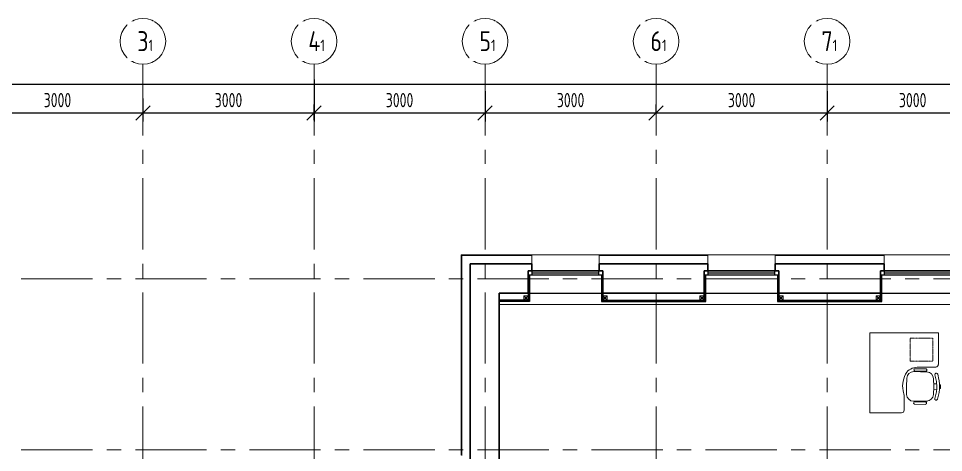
# Model space of a CAD drawing. Header units: millimetres. Extents: x -13407 to 95998, y -2719 to 109387.
# Drawn here: x -2613 to 13611, y 72242 to 79850 of the extents above; entities that cross this region are included whole.
import ezdxf
from ezdxf import colors
from ezdxf.entities.mleader import LeaderData, LeaderLine
from ezdxf.math import Vec2, Vec3

# ---------------------------------------------------------------- set-up
doc = ezdxf.new("R2010")
doc.units = ezdxf.units.MM
doc.linetypes.add('CENTER', pattern=[2, 1.25, -0.25, 0.25, -0.25])
doc.linetypes.add('HIDDEN', pattern=[6, 4, -2])
for name, color, linetype, lineweight in [('_0', 250, 'Continuous', 9), ('_ТХ_мебель передв', 250, 'Continuous', 13), ('АР_Навесной фасад', 5, 'Continuous', 5), ('АР_Оси', 193, 'Continuous', 9), ('АР_Оси размеры', 164, 'Continuous', 9), ('АР_Отметки', 250, 'Continuous', 15), ('АР_Подоконники', 163, 'Continuous', 9), ('АР_Сущ Несущая стена', 202, 'Continuous', 30)]:
    doc.layers.add(name, color=color, linetype=linetype, lineweight=lineweight)
doc.layers.add('АР_новое окно', color=160, linetype='Continuous')
doc.styles.add('ISOCPEUR', font='isocpeur.ttf', dxfattribs={"width": 0.7})
doc.styles.add('ГОСТ 2.304', font='isocpeur.ttf', dxfattribs={"width": 0.7})
doc.dimstyles.new('СПДС', dxfattribs={"dimscale": 100, "dimtxt": 2.5, "dimasz": 2.5, "dimexe": 1.5, "dimexo": 0, "dimgap": 1, "dimtad": 1, "dimdec": 0, "dimrnd": 1, "dimtxsty": 'ГОСТ 2.304', "dimblk": 'OBLIQUE', "dimcen": 2.5, "dimdle": 1.5, "dimadec": 0, "dimazin": 2, "dimtfac": 0.75, "dimtdec": 0, "dimtmove": 1, "dimatfit": 3, "dimfxl": 1, "dimtolj": 1, "dimarcsym": 1})

# ---------------------------------------------------------------- blocks, each defined once
blk = doc.blocks.new('*U71')
at = {"layer": 'АР_новое окно', "lineweight": 20}
for p, q in [((0, 1310), (-70, 1310)), ((0, 0), (-70, 0))]:
    blk.add_line(p, q, dxfattribs=at)
at = {"layer": 'АР_новое окно'}
for p, q in [((-70, 1310), (-70, 0)), ((-70, 0), (-70, 1310)), ((0, 1310), (0, 0)), ((0, 1240), (-70, 1240)), ((-35, 1240), (-35, 70)), ((0, 70), (-70, 70))]:
    blk.add_line(p, q, dxfattribs=at)
blk = doc.blocks.new('_Oblique')
at = {"color": 0, "linetype": 'ByBlock', "lineweight": -2}
blk.add_line((-0.5, -0.5), (0.5, 0.5), dxfattribs=at)
blk = doc.blocks.new('*D311')
at = {"layer": 'АР_Оси размеры', "color": 0, "lineweight": -2, "ltscale": 100, "transparency": 16777216}
for p, q in [((-430, 78447), (-430, 78044)), ((-3430, 77764), (-3430, 78344)), ((-3580, 78194), (-280, 78194))]:
    blk.add_line(p, q, dxfattribs=at)
at = {"layer": 'АР_Оси размеры', "color": 0, "lineweight": -2, "ltscale": 100, "transparency": 16777216, "xscale": 250, "yscale": 250, "zscale": 250, "rotation": 180}
blk.add_blockref('_Oblique', (-3430, 78194), dxfattribs=at)
at = {"layer": 'АР_Оси размеры', "color": 0, "lineweight": -2, "ltscale": 100, "transparency": 16777216, "xscale": 250, "yscale": 250, "zscale": 250}
blk.add_blockref('_Oblique', (-430, 78194), dxfattribs=at)
at = {"layer": 'АР_Оси размеры', "color": 0, "ltscale": 100, "transparency": 16777216, "insert": (-1930, 78419), "char_height": 250, "attachment_point": 5, "style": 'ГОСТ 2.304'}
blk.add_mtext('\\A1;3000', dxfattribs=at)
blk = doc.blocks.new('*D312')
at = {"layer": 'АР_Оси размеры', "color": 0, "lineweight": -2, "ltscale": 100, "transparency": 16777216}
for p, q in [((-430, 78447), (-430, 78044)), ((2570, 78065), (2570, 78344)), ((-580, 78194), (2720, 78194))]:
    blk.add_line(p, q, dxfattribs=at)
at = {"layer": 'АР_Оси размеры', "color": 0, "lineweight": -2, "ltscale": 100, "transparency": 16777216, "xscale": 250, "yscale": 250, "zscale": 250, "rotation": 180}
blk.add_blockref('_Oblique', (-430, 78194), dxfattribs=at)
at = {"layer": 'АР_Оси размеры', "color": 0, "lineweight": -2, "ltscale": 100, "transparency": 16777216, "xscale": 250, "yscale": 250, "zscale": 250}
blk.add_blockref('_Oblique', (2570, 78194), dxfattribs=at)
at = {"layer": 'АР_Оси размеры', "color": 0, "ltscale": 100, "transparency": 16777216, "insert": (1070, 78419), "char_height": 250, "attachment_point": 5, "style": 'ГОСТ 2.304'}
blk.add_mtext('\\A1;3000', dxfattribs=at)
blk = doc.blocks.new('*D313')
at = {"layer": 'АР_Оси размеры', "color": 0, "lineweight": -2, "ltscale": 100, "transparency": 16777216}
for p, q in [((2570, 78782), (2570, 78044)), ((5570, 78576), (5570, 78044)), ((2420, 78194), (5720, 78194))]:
    blk.add_line(p, q, dxfattribs=at)
at = {"layer": 'АР_Оси размеры', "color": 0, "lineweight": -2, "ltscale": 100, "transparency": 16777216, "xscale": 250, "yscale": 250, "zscale": 250, "rotation": 180}
blk.add_blockref('_Oblique', (2570, 78194), dxfattribs=at)
at = {"layer": 'АР_Оси размеры', "color": 0, "lineweight": -2, "ltscale": 100, "transparency": 16777216, "xscale": 250, "yscale": 250, "zscale": 250}
blk.add_blockref('_Oblique', (5570, 78194), dxfattribs=at)
at = {"layer": 'АР_Оси размеры', "color": 0, "ltscale": 100, "transparency": 16777216, "insert": (4070, 78419), "char_height": 250, "attachment_point": 5, "style": 'ГОСТ 2.304'}
blk.add_mtext('\\A1;3000', dxfattribs=at)
blk = doc.blocks.new('*D314')
at = {"layer": 'АР_Оси размеры', "color": 0, "lineweight": -2, "ltscale": 100, "transparency": 16777216}
for p, q in [((5570, 78576), (5570, 78044)), ((8570, 78194), (8570, 78344)), ((5420, 78194), (8720, 78194))]:
    blk.add_line(p, q, dxfattribs=at)
at = {"layer": 'АР_Оси размеры', "color": 0, "lineweight": -2, "ltscale": 100, "transparency": 16777216, "xscale": 250, "yscale": 250, "zscale": 250, "rotation": 180}
blk.add_blockref('_Oblique', (5570, 78194), dxfattribs=at)
at = {"layer": 'АР_Оси размеры', "color": 0, "lineweight": -2, "ltscale": 100, "transparency": 16777216, "xscale": 250, "yscale": 250, "zscale": 250}
blk.add_blockref('_Oblique', (8570, 78194), dxfattribs=at)
at = {"layer": 'АР_Оси размеры', "color": 0, "ltscale": 100, "transparency": 16777216, "insert": (7070, 78419), "char_height": 250, "attachment_point": 5, "style": 'ГОСТ 2.304'}
blk.add_mtext('\\A1;3000', dxfattribs=at)
blk = doc.blocks.new('*D315')
at = {"layer": 'АР_Оси размеры', "color": 0, "lineweight": -2, "ltscale": 100, "transparency": 16777216}
for p, q in [((11570, 78576), (11570, 78044)), ((8570, 78194), (8570, 78344)), ((8420, 78194), (11720, 78194))]:
    blk.add_line(p, q, dxfattribs=at)
at = {"layer": 'АР_Оси размеры', "color": 0, "lineweight": -2, "ltscale": 100, "transparency": 16777216, "xscale": 250, "yscale": 250, "zscale": 250, "rotation": 180}
blk.add_blockref('_Oblique', (8570, 78194), dxfattribs=at)
at = {"layer": 'АР_Оси размеры', "color": 0, "lineweight": -2, "ltscale": 100, "transparency": 16777216, "xscale": 250, "yscale": 250, "zscale": 250}
blk.add_blockref('_Oblique', (11570, 78194), dxfattribs=at)
at = {"layer": 'АР_Оси размеры', "color": 0, "ltscale": 100, "transparency": 16777216, "insert": (10070, 78419), "char_height": 250, "attachment_point": 5, "style": 'ГОСТ 2.304'}
blk.add_mtext('\\A1;3000', dxfattribs=at)
blk = doc.blocks.new('*D316')
at = {"layer": 'АР_Оси размеры', "color": 0, "lineweight": -2, "ltscale": 100, "transparency": 16777216}
for p, q in [((11570, 78576), (11570, 78044)), ((14570, 78571), (14570, 78044)), ((11420, 78194), (14720, 78194))]:
    blk.add_line(p, q, dxfattribs=at)
at = {"layer": 'АР_Оси размеры', "color": 0, "lineweight": -2, "ltscale": 100, "transparency": 16777216, "xscale": 250, "yscale": 250, "zscale": 250, "rotation": 180}
blk.add_blockref('_Oblique', (11570, 78194), dxfattribs=at)
at = {"layer": 'АР_Оси размеры', "color": 0, "lineweight": -2, "ltscale": 100, "transparency": 16777216, "xscale": 250, "yscale": 250, "zscale": 250}
blk.add_blockref('_Oblique', (14570, 78194), dxfattribs=at)
at = {"layer": 'АР_Оси размеры', "color": 0, "ltscale": 100, "transparency": 16777216, "insert": (13070, 78419), "char_height": 250, "attachment_point": 5, "style": 'ГОСТ 2.304'}
blk.add_mtext('\\A1;3000', dxfattribs=at)
blk = doc.blocks.new('*D327')
at = {"layer": 'АР_Оси размеры', "color": 0, "lineweight": -2, "ltscale": 100, "transparency": 16777216}
for p, q in [((-6580, 78700), (57230, 78700)), ((-6430, 78700), (-6430, 78850)), ((57080, 78700), (57080, 78850))]:
    blk.add_line(p, q, dxfattribs=at)
at = {"layer": 'АР_Оси размеры', "color": 0, "lineweight": -2, "ltscale": 100, "transparency": 16777216, "xscale": 250, "yscale": 250, "zscale": 250, "rotation": 180}
blk.add_blockref('_Oblique', (-6430, 78700), dxfattribs=at)
at = {"layer": 'АР_Оси размеры', "color": 0, "lineweight": -2, "ltscale": 100, "transparency": 16777216, "xscale": 250, "yscale": 250, "zscale": 250}
blk.add_blockref('_Oblique', (57080, 78700), dxfattribs=at)
at = {"layer": 'АР_Оси размеры', "color": 0, "ltscale": 100, "transparency": 16777216, "insert": (25325, 78925), "char_height": 250, "attachment_point": 5, "style": 'ГОСТ 2.304'}
blk.add_mtext('\\A1;63510', dxfattribs=at)
blk = doc.blocks.new('_DotSmall')
at = {"color": 0, "linetype": 'ByBlock', "const_width": 0.5}
blk.add_lwpolyline([(-0.0625, 0, 1), (0.0625, 0, 1)], format="xyb", close=True, dxfattribs=at)
blk = doc.blocks.new('A$Ce02d65bd')
at = {"ltscale": 100}
for points in [[(0, 0), (0, 75), (75, 75), (75, 0), (0, 0)], [(0, 0), (75, 75)], [(0, 75), (75, 0)]]:
    blk.add_lwpolyline(points, dxfattribs=at)
blk = doc.blocks.new('М-60')
at = {"extrusion": (-6.19742e-05, 0.000470712, 1)}
for p, q in [((7034998, 1186438, 0), (7035020, 1186531, 0)), ((7035068, 1186520, 0), (7035047, 1186426, 0)), ((7035049, 1186549, 0), (7035051, 1186549, 0)), ((7035202, 1186569, 0), (7035439, 1186576, 0)), ((7035415, 1186627, 0), (7035232, 1186627, 0)), ((7035232, 1186586, 0), (7035416, 1186587, 0)), ((7034971, 1186283, 0), (7034970, 1186343, 0)), ((7034989, 1186343, 0), (7034971, 1186343, 0)), ((7034971, 1186343, 0), (7034971, 1186283, 0)), ((7034989, 1186313, 0), (7034989, 1186356, 0)), ((7034989, 1186313, 0), (7034989, 1186343, 0)), ((7035037, 1186344, 0), (7035037, 1186313, 0)), ((7035038, 1186361, 0), (7035088, 1186361, 0)), ((7035086, 1186313, 0), (7035093, 1186455, 0)), ((7035563, 1186460, 0), (7035570, 1186313, 0)), ((7035565, 1186174, 0), (7035570, 1186322, 0)), ((7034989, 1186283, 0), (7034971, 1186283, 0)), ((7034989, 1186313, 0), (7034989, 1186283, 0)), ((7034989, 1186313, 0), (7034990, 1186270, 0)), ((7035000, 1186188, 0), (7035023, 1186096, 0)), ((7035038, 1186283, 0), (7035037, 1186314, 0)), ((7035038, 1186266, 0), (7035089, 1186266, 0)), ((7035071, 1186108, 0), (7035048, 1186201, 0)), ((7035086, 1186315, 0), (7035095, 1186173, 0)), ((7035053, 1186078, 0), (7035054, 1186078, 0)), ((7035206, 1186060, 0), (7035443, 1186057, 0)), ((7035236, 1186044, 0), (7035420, 1186046, 0)), ((7035420, 1186005, 0), (7035237, 1186003, 0))]:
    blk.add_line(p, q, dxfattribs=at)
for centre, start, end in [((7035230, 1186606, 122), 84.9987, 275.5247), ((7035417, 1186607, 122), 264.9987, 95.5247), ((7035234, 1186024, 122), 85.3479, 275.874), ((7035422, 1186026, 122), 265.3479, 95.874)]:
    blk.add_arc(centre, 20.6, start, end, dxfattribs=at)
at = {"extrusion": (6.19742e-05, -0.000470712, -1)}
for centre, major_axis, start_param, end_param in [((7035043, 1186525, 0), (15.6, 18.5, 0), 4.240369, 5.829345), ((7035045, 1186525, 0), (15.6, 18.5, 0), -0.45384, 1.098777), ((7035213, 1186449, 0), (77.8, 92.6, 0), 4.061153, 5.558057), ((7035442, 1186455, 0), (77.8, 92.6, 0), -0.725128, 0.826554), ((7035352, 1186356, 0), (-278, 234, 0), 5.584367, 5.811166), ((7035400, 1186344, 0), (234, 278, 0), 4.01357, 4.240369)]:
    blk.add_ellipse(centre, major_axis=major_axis, ratio=1, start_param=start_param, end_param=end_param, dxfattribs=at)
at = {"extrusion": (-6.19742e-05, 0.000470712, 1)}
for centre, major_axis, start_param, end_param in [((7035353, 1186275, 0), (-274, -238, 0), 5.584367, 5.811166), ((7035401, 1186288, 0), (238, -274, 0), 4.01357, 4.240369), ((7035215, 1186180, 0), (79.2, -91.4, 0), 4.061153, 5.558057), ((7035444, 1186178, 0), (79.2, -91.4, 0), -0.725128, 0.826554), ((7035047, 1186101, 0), (15.8, -18.3, 0), 4.240369, 5.829345), ((7035048, 1186102, 0), (15.8, -18.3, 0), -0.45384, 1.098777)]:
    blk.add_ellipse(centre, major_axis=major_axis, ratio=1, start_param=start_param, end_param=end_param, dxfattribs=at)
blk = doc.blocks.new('стол угловой 1200х1400')
at = {"extrusion": (-6.20986e-05, 0.000470696, 1)}
for p, q in [((-20568, 32128, -393), (-20568, 33328, -394)), ((-20568, 33328, -394), (-20015, 33328, -394)), ((-19970, 32985, -393), (-19970, 33285, -394)), ((-19213, 32728, -393), (-19472, 32728, -393)), ((-19168, 32683, -393), (-19168, 32128, -393)), ((-19168, 32128, -393), (-20568, 32128, -393))]:
    blk.add_line(p, q, dxfattribs=at)
at = {"linetype": 'HIDDEN', "ltscale": 0.1}
blk.add_lwpolyline([(-20476, 33232), (-20076, 33232), (-20075, 32832), (-20475, 32832)], close=True, dxfattribs=at)
at = {"extrusion": (-6.20986e-05, 0.000470696, 1), "elevation": -377}
blk.add_lwpolyline([(-19472, 32728), (-19557, 32709)], dxfattribs=at)
at = {"extrusion": (-6.20986e-05, 0.000470696, 1)}
for centre, radius, start, end in [((-20015, 33283, -377), 45, 2.4817, 90.0151), ((-19697, 32975, -377), 273, 178.0222, 227.3755), ((-19635, 33157, -377), 455, 237.2104, 279.9393), ((-19213, 32683, -377), 45, 0.0151, 90.0151)]:
    blk.add_arc(centre, radius, start, end, dxfattribs=at)

msp = doc.modelspace()

# ---------------------------------------------------------------- linework, layer by layer
for points in [[(6324.9, 75358.3), (6324.9, 74911.5), (5819.9, 74911.5)], [(6349.9, 75358.3), (6349.9, 74886.5), (5819.9, 74886.5)], [(6337.4, 75358.3), (6337.4, 74899), (5819.9, 74899)], [(7609.9, 75358.3), (7609.9, 74886.5), (9439.9, 74886.5), (9439.9, 75358.3)], [(7622.4, 75358.3), (7622.4, 74899), (9427.4, 74899), (9427.4, 75358.3)], [(7634.9, 75428.3), (7634.9, 74911.5), (9414.9, 74911.5), (9414.9, 75289.3)], [(10699.9, 75358.3), (10699.9, 74886.5), (12529.9, 74886.5), (12529.9, 75358.3)], [(10712.4, 75358.3), (10712.4, 74899), (12517.4, 74899), (12517.4, 75358.3)], [(10724.9, 75428.3), (10724.9, 74911.5), (12504.9, 74911.5), (12504.9, 75289.3)]]:
    msp.add_lwpolyline(points)
at = {"layer": 'АР_Навесной фасад', "ltscale": 100}
for p, q in [((5149.9, 75707.2), (5149.9, 72197.4)), ((5149.9, 75707.2), (14989.9, 75707.2)), ((5159.9, 75697.2), (5159.9, 72187.4)), ((5159.9, 75697.2), (6389.9, 75697.2)), ((7569.9, 75697.2), (9479.9, 75697.2)), ((10659.9, 75697.2), (12569.9, 75697.2))]:
    msp.add_line(p, q, dxfattribs=at)
at = {"layer": 'АР_Навесной фасад', "color": 18, "ltscale": 100, "true_color": 0x000000}
for points in [[(6389.9, 75547.2), (6389.9, 75707.2)], [(7569.9, 75547.2), (7569.9, 75707.2)], [(9479.9, 75547.2), (9479.9, 75707.2)], [(10659.9, 75547.2), (10659.9, 75707.2)], [(12569.9, 75547.2), (12569.9, 75707.2)]]:
    msp.add_lwpolyline(points, dxfattribs=at)
at = {"layer": 'АР_новое окно'}
for p, q in [((6324.9, 75037.2), (7634.9, 75037.2)), ((9414.9, 75037.2), (10724.9, 75037.2)), ((12504.9, 75037.2), (13814.9, 75037.2))]:
    msp.add_line(p, q, dxfattribs=at)
at = {"layer": 'АР_Оси', "linetype": 'CENTER', "ltscale": 1000}
for p, q in [((-430.1, 79049.7), (-430.1, 23317.3)), ((2569.9, 79049.7), (2569.9, 23317.3)), ((5569.9, 79049.7), (5569.9, 23317.3)), ((8569.9, 79049.7), (8569.9, 23317.3)), ((11569.9, 79049.7), (11569.9, 23317.3)), ((-12563.8, 75287.2), (70614.6, 75287.2)), ((-12563.8, 72287.2), (70614.6, 72287.2))]:
    msp.add_line(p, q, dxfattribs=at)
at = {"layer": 'АР_Оси', "ltscale": 0.5}
for centre in [(-430.1, 79449.7), (2569.9, 79449.7), (5569.9, 79449.7), (8569.9, 79449.7), (11569.9, 79449.7)]:
    msp.add_circle(centre, 400, dxfattribs=at)
at = {"layer": 'АР_Подоконники', "ltscale": 100}
msp.add_line((5819.9, 74837.2), (14319.9, 74837.2), dxfattribs=at)
at = {"layer": 'АР_Сущ Несущая стена', "ltscale": 100}
for p, q in [((5309.9, 75547.2), (5309.9, 72037.4)), ((5309.9, 75547.2), (6389.9, 75547.2)), ((6389.9, 75428.3), (6389.9, 75547.2)), ((7569.9, 75547.2), (9479.9, 75547.2)), ((7569.9, 75428.3), (7569.9, 75547.2)), ((9479.9, 75428.3), (9479.9, 75547.2)), ((10659.9, 75547.2), (12569.9, 75547.2)), ((10659.9, 75428.3), (10659.9, 75547.2)), ((12569.9, 75428.3), (12569.9, 75547.2)), ((6324.9, 75428.3), (6324.9, 75037.2)), ((6324.9, 75428.3), (6389.9, 75428.3)), ((7569.9, 75428.3), (7634.9, 75428.3)), ((7634.9, 75428.3), (7634.9, 75037.2)), ((9414.9, 75428.3), (9414.9, 75037.2)), ((9414.9, 75428.3), (9479.9, 75428.3)), ((10659.9, 75428.3), (10724.9, 75428.3)), ((10724.9, 75421.2), (10724.9, 74911.5)), ((12504.9, 75428.3), (12504.9, 75037.2)), ((12504.9, 75428.3), (12569.9, 75428.3)), ((5819.9, 75037.2), (5819.9, 71347.2)), ((5819.9, 75037.2), (6324.9, 75037.2)), ((7634.9, 75037.2), (9414.9, 75037.2)), ((10724.9, 75037.2), (12504.9, 75037.2))]:
    msp.add_line(p, q, dxfattribs=at)
at = {"layer": 'АР_Сущ Несущая стена', "lineweight": 15, "ltscale": 100}
for p, q in [((6324.9, 75428.3), (7634.9, 75428.3)), ((9414.9, 75428.3), (10724.9, 75428.3)), ((12504.9, 75428.3), (13814.9, 75428.3))]:
    msp.add_line(p, q, dxfattribs=at)

# ---------------------------------------------------------------- block references
at = {"layer": '_0', "color": 1, "lineweight": -3, "ltscale": 500, "xscale": -1}
msp.add_blockref('A$Ce02d65bd', (6324.9, 74911.5), dxfattribs=at)
at = {"layer": '_0', "color": 1, "lineweight": -3, "ltscale": 500}
for p in [(7634.9, 74911.5), (9339.9, 74911.5), (10724.9, 74911.5), (12429.9, 74911.5)]:
    msp.add_blockref('A$Ce02d65bd', p, dxfattribs=at)
at = {"layer": '_ТХ_мебель передв'}
for name, p, rotation in [('стол угловой 1200х1400', (-19807.7, 53768.9, 393.6), 270), ('М-60', (7066506.5, 1147675, 393.6), 179.0887326624885)]:
    msp.add_blockref(name, p, dxfattribs=dict(at, rotation=rotation))
at = {"layer": 'АР_новое окно', "xscale": -1, "rotation": 90}
for p in [(7634.9, 75358.3), (10724.9, 75358.3), (13814.9, 75358.3)]:
    msp.add_blockref('*U71', p, dxfattribs=at)

# ---------------------------------------------------------------- dimensions: what is measured, and where the dimension line sits
at = {"layer": 'АР_Оси размеры', "ltscale": 100}
for base, p1, p2, picture, middle in [((5569.9, 78194.3), (2569.9, 78782), (5569.9, 78576.3), '*D313', (4069.9, 78419.3)), ((-430.1, 78194.3), (-3430.1, 77763.9), (-430.1, 78447.1), '*D311', (-1930.1, 78419.3)), ((2569.9, 78194.3), (-430.1, 78447.1), (2569.9, 78065), '*D312', (1069.9, 78419.3)), ((8569.9, 78194.3), (5569.9, 78576.3), (8569.9, 78194.3), '*D314', (7069.9, 78419.3)), ((11569.9, 78194.3), (8569.9, 78194.3), (11569.9, 78576.3), '*D315', (10069.9, 78419.3)), ((14569.9, 78194.3), (11569.9, 78576.3), (14569.9, 78570.6), '*D316', (13069.9, 78419.3))]:
    dim = msp.add_linear_dim(base=base, p1=p1, p2=p2, dimstyle='СПДС', dxfattribs=at)
    dim.commit()
    dim.dimension.update_dxf_attribs({"geometry": picture, "text_midpoint": middle})

# ---------------------------------------------------------------- leaders
at = {"layer": 'АР_Отметки'}
ml = msp.add_multileader_mtext('Standard', dxfattribs=at)
ml.set_content('Л.4', color=256, style='ISOCPEUR')
ml.set_leader_properties(color=256, linetype='Continuous', lineweight=-1)
ml.set_arrow_properties(name='DOTSMALL')
ml.build(insert=Vec2(0, 0))
ml.multileader.update_dxf_attribs({"has_text_frame": 1, "text_left_attachment_type": 4, "text_right_attachment_type": 4, "dogleg_length": 100, "arrow_head_size": 180})
ctx = ml.context
ctx.base_point, ctx.char_height, ctx.arrow_head_size, ctx.landing_gap_size, ctx.plane_origin = Vec3(24105, 74801.7), 250, 180, 50, Vec3(52223.5, 62665)
ctx.left_attachment, ctx.right_attachment = 4, 4
notes = []
notes.append((ctx, [(0, (0, 0, 0), (0, 0), (1, 0), 1, [])]))
ctx.mtext.insert, ctx.mtext.width, ctx.mtext.line_spacing_style, ctx.mtext.flow_direction = Vec3(24155, 75135.1), 852.697, 2, 5
ml = msp.add_multileader_mtext('Standard', dxfattribs=at)
ml.set_content('+4,200', color=256, style='ISOCPEUR')
ml.set_leader_properties(color=256, linetype='Continuous', lineweight=-1)
ml.set_arrow_properties(name='DOTSMALL')
ml.build(insert=Vec2(0, 0))
ml.multileader.update_dxf_attribs({"has_text_frame": 1, "text_left_attachment_type": 4, "text_right_attachment_type": 4, "dogleg_length": 100, "arrow_head_size": 180})
ctx = ml.context
ctx.base_point, ctx.char_height, ctx.arrow_head_size, ctx.landing_gap_size, ctx.plane_origin = Vec3(29759, 73421.5), 250, 180, 50, Vec3(29677.6, 72154)
ctx.left_attachment, ctx.right_attachment = 4, 4
notes.append((ctx, [(0, (0, 0, 0), (0, 0), (1, 0), 1, [])]))
ctx.mtext.insert, ctx.mtext.width, ctx.mtext.line_spacing_style, ctx.mtext.flow_direction = Vec3(29809, 73754.8), 852.697, 2, 5
ml = msp.add_multileader_mtext('Standard', dxfattribs=at)
ml.set_content('+2,850', color=256, style='ISOCPEUR')
ml.set_leader_properties(color=256, linetype='Continuous', lineweight=-1)
ml.set_arrow_properties(name='DOTSMALL')
ml.build(insert=Vec2(0, 0))
ml.multileader.update_dxf_attribs({"has_text_frame": 1, "text_left_attachment_type": 4, "text_right_attachment_type": 4, "dogleg_length": 100, "arrow_head_size": 180})
ctx = ml.context
ctx.base_point, ctx.char_height, ctx.arrow_head_size, ctx.landing_gap_size, ctx.plane_origin = Vec3(23981.1, 72724.2), 250, 180, 50, Vec3(24541, 73663.5)
ctx.left_attachment, ctx.right_attachment = 4, 4
notes.append((ctx, [(0, (0, 0, 0), (0, 0), (1, 0), 1, [])]))
ctx.mtext.insert, ctx.mtext.width, ctx.mtext.line_spacing_style, ctx.mtext.flow_direction = Vec3(24031.1, 73057.5), 852.697, 2, 5
for ctx, leaders in notes:
    for number, flags, end, landing, length, lines in leaders:
        leader = LeaderData()
        leader.index, (leader.has_last_leader_line, leader.has_dogleg_vector, leader.attachment_direction) = number, flags
        leader.last_leader_point, leader.dogleg_vector, leader.dogleg_length = Vec3(end), Vec3(landing), length
        for number, points, colour, breaks in lines:
            line = LeaderLine()
            line.index, line.vertices, line.color, line.breaks = number, Vec3.list(points), colors.encode_raw_color(colour), breaks
            leader.lines.append(line)
        ctx.leaders.append(leader)

# ---------------------------------------------------------------- next in the draw order: texts
at = {"layer": 'АР_Оси', "char_height": 350, "width": 123.867, "attachment_point": 1, "line_spacing_factor": 1.149209, "style": 'ГОСТ 2.304', "bg_fill": 2}
for s, insert in [('{\\W0.8;3\\H0.57143x;1}', (-529.9, 79627.4)), ('{\\W0.8;4\\H0.57143x;1}', (2470.1, 79627.4)), ('{\\W0.8;5\\H0.57143x;1}', (5470.1, 79627.4)), ('{\\W0.8;6\\H0.57143x;1}', (8470.1, 79627.4)), ('{\\W0.8;7\\H0.57143x;1}', (11470.1, 79627.4))]:
    msp.add_mtext(s, dxfattribs=dict(at, insert=insert))

# ---------------------------------------------------------------- next in the draw order: dimensions: what is measured, and where the dimension line sits
at = {"layer": 'АР_Оси размеры', "ltscale": 100}
dim = msp.add_linear_dim(base=(57079.9, 78699.7), p1=(-6430.1, 78699.7), p2=(57079.9, 78699.7), dimstyle='СПДС', dxfattribs=at)
dim.commit()
dim.dimension.update_dxf_attribs({"geometry": '*D327', "text_midpoint": (25324.9, 78924.7)})

doc.saveas('drawing.dxf')
